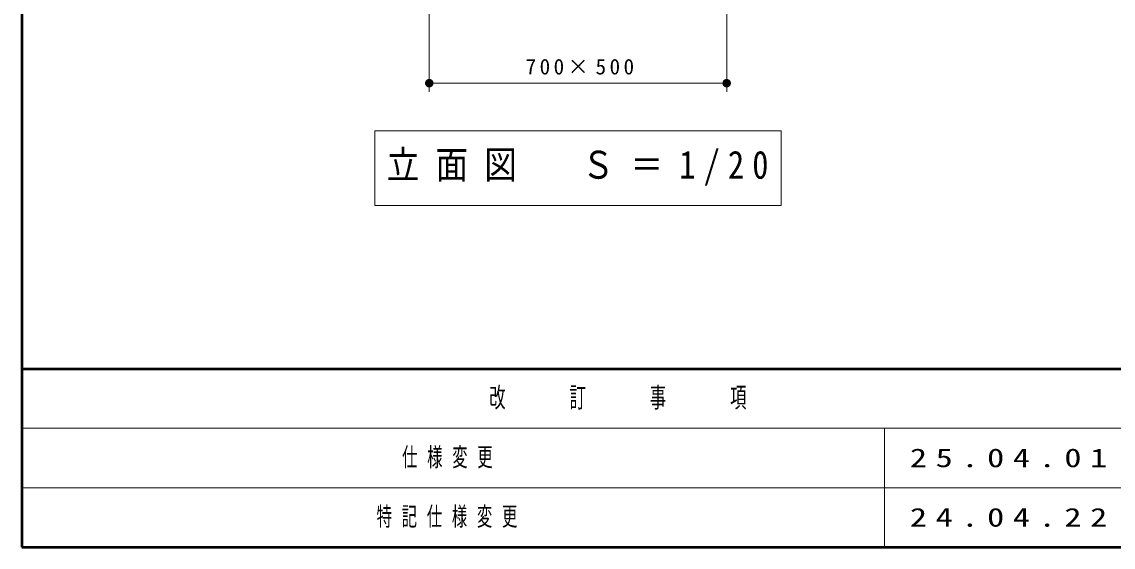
# Model space of a CAD drawing. Units: millimetres on the paper, scale 1:20. Extents: x -385 to 0, y 0 to 267.
# Drawn here: x -385 to -256.6, y 0 to 61.9 of the extents above; entities that cross this region are included whole.
import ezdxf

# ---------------------------------------------------------------- set-up
doc = ezdxf.new("R2010")
doc.units = ezdxf.units.MM
doc.layers.add('1_20', color=7, linetype='Continuous', lineweight=13)
doc.layers.add('LY_3', color=7, linetype='Continuous', lineweight=13)
doc.layers.add('LY_4', color=7, linetype='Continuous')
doc.styles.add('ＭＳ ゴシック', font='')
doc.styles.get('ＭＳ ゴシック').set_extended_font_data('MS Gothic')

# ---------------------------------------------------------------- blocks, each defined once
blk = doc.blocks.new('filled_dot')
at = {"color": 0, "linetype": 'Continuous', "lineweight": -2, "const_width": 1.25}
blk.add_lwpolyline([(-0.625, 0, 1), (0.625, 0, 1)], format="xyb", close=True, dxfattribs=at)

msp = doc.modelspace()

# ---------------------------------------------------------------- linework, layer by layer
at = {"layer": '1_20'}
for p, q in [((-337.054, 83.627), (-337.054, 53.627)), ((-302.054, 83.627), (-302.054, 53.627)), ((-302.054, 54.627), (-337.054, 54.627)), ((-343.454, 49.027), (-343.454, 40.227)), ((-295.654, 49.027), (-343.454, 49.027)), ((-295.654, 40.227), (-295.654, 49.027)), ((-343.454, 40.227), (-295.654, 40.227))]:
    msp.add_line(p, q, dxfattribs=at)
at = {"layer": 'LY_3', "lineweight": 50}
for p, q in [((-385, 267), (-385, 0)), ((-385, 21), (0, 21)), ((-385, 0), (0, 0))]:
    msp.add_line(p, q, dxfattribs=at)
at = {"layer": 'LY_3'}
for p, q in [((-385, 14), (-243.5, 14)), ((-283.5, 14), (-283.5, 0)), ((-385, 7), (-243.5, 7))]:
    msp.add_line(p, q, dxfattribs=at)

# ---------------------------------------------------------------- block references
at = {"layer": '1_20', "xscale": 0.4, "yscale": 0.4}
msp.add_blockref('filled_dot', (-337.054, 54.627), dxfattribs=at)
at = {"layer": '1_20', "xscale": 0.4, "yscale": 0.4, "rotation": 180}
msp.add_blockref('filled_dot', (-302.054, 54.627), dxfattribs=at)

# ---------------------------------------------------------------- texts
at = {"layer": '1_20', "style": 'ＭＳ ゴシック'}
for s, insert, char_height, attachment_point in [('\\T1.32;700×500', (-319.134, 55.627), 1.833, 8), ('\\T1.5;\\W0.85;立面図\u3000Ｓ＝1/20', (-342.054, 44.627), 3.299, 4)]:
    msp.add_mtext(s, dxfattribs=dict(at, insert=insert, char_height=char_height, attachment_point=attachment_point))
at = {"layer": 'LY_3', "color": 4, "insert": (-314.25, 17.5), "char_height": 2.346, "attachment_point": 5, "style": 'ＭＳ ゴシック'}
msp.add_mtext('\\T1.64;\\W0.6;改\u3000\u3000訂\u3000\u3000事\u3000\u3000項', dxfattribs=at)
at = {"layer": 'LY_4', "char_height": 2.199, "attachment_point": 4, "style": 'ＭＳ ゴシック'}
for s, insert in [('\\T1.64;\\W0.6;仕様変更', (-340.25, 10.5)), ('\\T1.5;\\W1.35;25.04.01', (-280.5, 10.5)), ('\\T1.64;\\W0.6;特記仕様変更', (-343.25, 3.5)), ('\\T1.5;\\W1.35;24.04.22', (-280.5, 3.5))]:
    msp.add_mtext(s, dxfattribs=dict(at, insert=insert))

doc.saveas('drawing.dxf')
